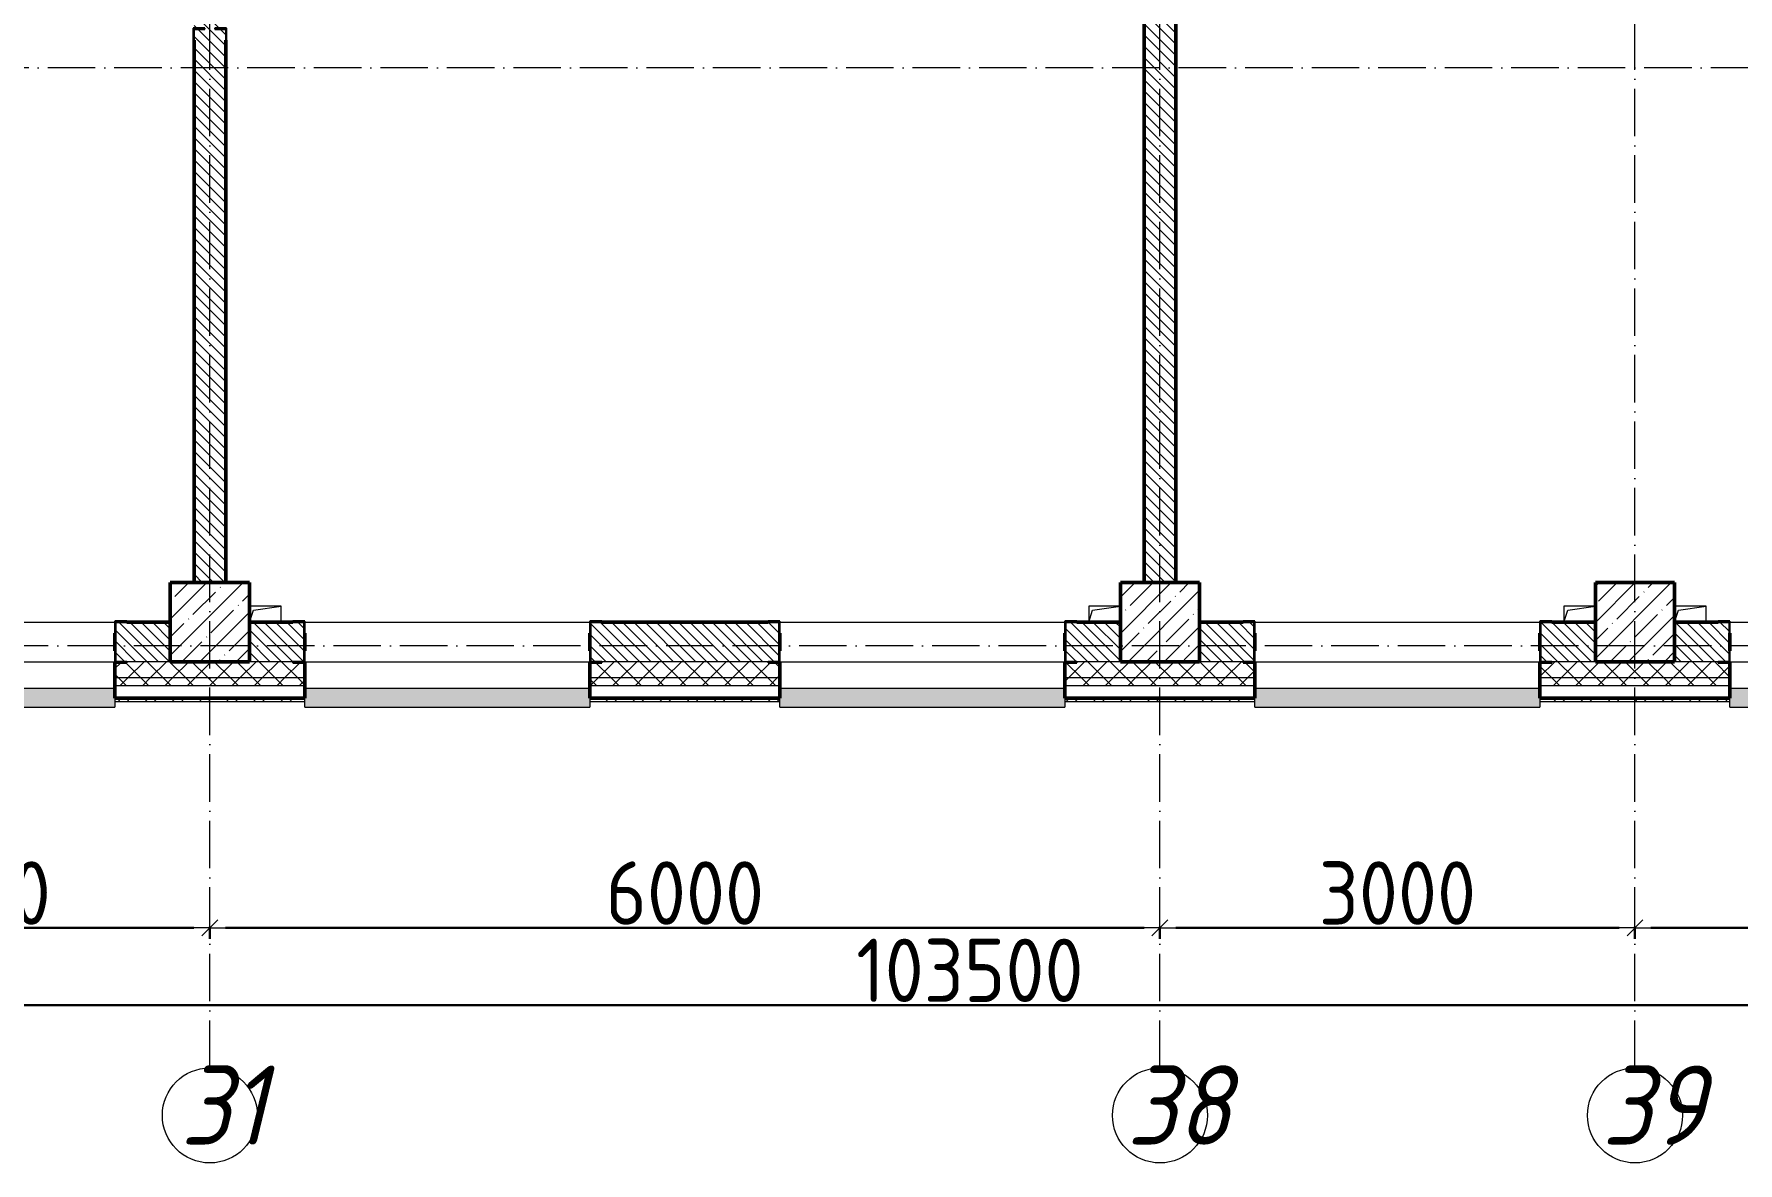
# Model space of a CAD drawing. Header units: millimetres. Extents: x -213536 to 1564669, y -45299 to 942238.
# Drawn here: x 587773 to 598533, y 566461 to 573588 of the extents above; entities that cross this region are included whole.
import ezdxf

# ---------------------------------------------------------------- set-up
doc = ezdxf.new("R2010")
doc.units = ezdxf.units.MM
doc.linetypes.add('50_200_ШТРИХ_1Т_ш5_п1_п1_', pattern=[700, 500, -100, 0, -100])
for name, color, linetype, lineweight in [('3.1) ЖБ окна 1.2 м', 102, 'Continuous', 30), ('A-____-____-DIMS', 7, 'Continuous', 9), ('A-GENM-____-MCUT', 7, 'Continuous', 25), ('A-GENM-____-OTLN', 7, 'Continuous', 9), ('A-GENM-____-OTLN-1', 7, 'Continuous', 25), ('A-GLAZ-____-OTLN', 7, 'Continuous', 9), ('A-WALL-____-MCUT-2', 7, 'Continuous', 50), ('A-WALL-____-MCUT-3', 7, 'Continuous', 9), ('A-WALL-____-OTLN', 7, 'Continuous', 9), ('A-WALL-____-PATT-1', 7, 'Continuous', 9), ('A-WALL-FNSH-MCUT-1', 7, 'Continuous', 9), ('S-COLS-____-MCUT', 7, 'Continuous', 50), ('S-COLS-____-OTLN', 7, 'Continuous', 9), ('S-GRID-____-IDEN', 7, 'Continuous', 9), ('S-GRID-____-OTLN-1', 7, '50_200_ШТРИХ_1Т_ш5_п1_п1_', 9)]:
    doc.layers.add(name, color=color, linetype=linetype, lineweight=lineweight)
doc.layers.add('A-GLAZ-____-OTLN-1', color=7, linetype='Continuous', lineweight=9, true_color=0xc0c0c0)
doc.styles.add('ISOCPEUR_I', font='isocpeui.ttf', dxfattribs={"width": 0.9, "height": 2.5})
doc.styles.add('СПДС', font='isocpeur.ttf', dxfattribs={"width": 0.9})
doc.dimstyles.new('Размера А3', dxfattribs={"dimtxt": 200, "dimasz": 100, "dimexe": 70, "dimexo": 100, "dimgap": 20, "dimtad": 1, "dimdec": 0, "dimrnd": 10, "dimzin": 0, "dimdsep": 46, "dimtxsty": 'СПДС', "dimblk": 'ARROWHEAD_6', "dimcen": 1, "dimclrd": 256, "dimclre": 256, "dimclrt": 256, "dimazin": 0, "dimtfac": 1, "dimtdec": 0, "dimtmove": 2, "dimatfit": 3, "dimfxl": 1, "dimtolj": 1, "dimtzin": 0, "dimarcsym": 0})
pattern_1 = [(135, (544282.637, 571544.04), (-35.35534, -35.35534), [])]
pattern_2 = [(45, (544282.64, 571544.04), (-70.71068, 70.71068), []), (135, (544282.64, 571544.04), (-70.71068, -70.71068), [])]

# ---------------------------------------------------------------- blocks, each defined once
blk = doc.blocks.new('BSC_Колонна _Прямоугольная - 500х500-V59-АР1_План отверстий 2 этажа в осях 1-64_А-ГГ')
at = {"layer": 'S-COLS-____-OTLN'}
h = blk.add_hatch(dxfattribs=at)
h.set_pattern_fill('FP_88', color=256, style=0, pattern_type=2)
h.set_pattern_definition([(45, (-50600, 1668.96), (-114.04925, 114.04925), []), (45, (-50485.95, 1668.96), (-114.04925, 114.04925), [201.613, -40.323, 3.353, -36.97])])
h.paths.add_polyline_path([(-250, -250), (250, -250), (250, 250), (-250, 250), (-250, -175)], flags=0)
at = {"layer": 'S-COLS-____-MCUT'}
for p, q in [((250, 250), (-250, 250)), ((-250, 250), (-250, -250)), ((250, -250), (250, 250)), ((-250, -250), (250, -250))]:
    blk.add_line(p, q, dxfattribs=at)
blk = doc.blocks.new('BSC_Колонна _Прямоугольная - 500х500-V61-АР1_План отверстий 2 этажа в осях 1-64_А-ГГ')
at = {"layer": 'S-COLS-____-OTLN'}
h = blk.add_hatch(dxfattribs=at)
h.set_pattern_fill('FP_90', color=256, style=0, pattern_type=2)
h.set_pattern_definition([(45, (-53600, 1668.96), (-114.04925, 114.04925), []), (45, (-53485.95, 1668.96), (-114.04925, 114.04925), [201.613, -40.323, 3.353, -36.97])])
h.paths.add_polyline_path([(-250, -250), (250, -250), (250, 250), (-250, 250)], flags=0)
at = {"layer": 'S-COLS-____-MCUT'}
for p, q in [((250, 250), (-250, 250)), ((-250, 250), (-250, -250)), ((250, -250), (250, 250)), ((-250, -250), (250, -250))]:
    blk.add_line(p, q, dxfattribs=at)
blk = doc.blocks.new('BSC_Колонна _Прямоугольная - 500х500-V89-АР1_План отверстий 2 этажа в осях 1-64_А-ГГ')
at = {"layer": 'S-COLS-____-OTLN'}
h = blk.add_hatch(dxfattribs=at)
h.set_pattern_fill('FP_118', color=256, style=0, pattern_type=2)
h.set_pattern_definition([(45, (-44600, 1668.96), (-114.04925, 114.04925), []), (45, (-44485.95, 1668.96), (-114.04925, 114.04925), [201.613, -40.323, 3.353, -36.97])])
h.paths.add_polyline_path([(-250, -250), (250, -250), (250, 250), (-250, 250)], flags=0)
at = {"layer": 'S-COLS-____-MCUT'}
for p, q in [((250, 250), (-250, 250)), ((-250, 250), (-250, -250)), ((250, -250), (250, 250)), ((-250, -250), (250, -250))]:
    blk.add_line(p, q, dxfattribs=at)
blk = doc.blocks.new('Фахверк_СКБ_Уголок - 250_2700-27497298-АР1_План отверстий 2 этажа в осях 1-64_А-ГГ')
at = {"layer": 'A-GENM-____-MCUT'}
for p, q in [((200, 181), (125, 181)), ((125, 181), (125, 106)), ((131, 106), (131, 175)), ((131, 175), (200, 175)), ((200, 175), (200, 181)), ((125, 106), (131, 106)), ((131, -6), (125, -6)), ((125, -6), (125, -81)), ((125, -81), (200, -81)), ((131, -75), (131, -6)), ((200, -75), (131, -75)), ((200, -81), (200, -75))]:
    blk.add_line(p, q, dxfattribs=at)
blk = doc.blocks.new('Фахверк_СКБ_Уголок - 200_3550-28267367-АР1_План отверстий 2 этажа в осях 1-64_А-ГГ')
at = {"layer": 'A-GENM-____-MCUT'}
for p, q in [((200, 156), (125, 156)), ((125, 156), (125, 81)), ((131, 81), (131, 150)), ((131, 150), (200, 150)), ((200, 150), (200, 156)), ((125, 81), (131, 81)), ((131, 19), (125, 19)), ((125, 19), (125, -56)), ((131, -50), (131, 19)), ((125, -56), (200, -56)), ((200, -50), (131, -50)), ((200, -56), (200, -50))]:
    blk.add_line(p, q, dxfattribs=at)
blk = doc.blocks.new('AR_Отверстие прямоугольное _в плите_ - AR_Отверстие прямоугольное _в плите_-30510712-АР1_План отверстий 2 этажа в осях 1-64_А-ГГ')
at = {"layer": 'A-GENM-____-OTLN'}
for p, q in [((100, 50), (-100, 50)), ((-100, -50), (-75, 25)), ((-75, 25), (100, 50)), ((100, -50), (100, 50))]:
    blk.add_line(p, q, dxfattribs=at)
blk = doc.blocks.new('AR_Отверстие прямоугольное _в плите_ - AR_Отверстие прямоугольное _в плите_-V161-АР1_План отверстий 2 этажа в осях 1-64_А-ГГ')
at = {"layer": 'A-GENM-____-OTLN'}
for p, q in [((100, 50), (-100, 50)), ((-100, 50), (-100, -50)), ((-100, -50), (-75, 25)), ((-75, 25), (100, 50))]:
    blk.add_line(p, q, dxfattribs=at)
blk = doc.blocks.new('Отлив_СКБ - Отлив витража_120_НВФ-31885688-АР1_План отверстий 2 этажа в осях 1-64_А-ГГ')
at = {"layer": 'A-GLAZ-____-OTLN-1'}
for points in [[(4113, -2), (4800, -2), (4800, 0), (0, 0), (0, -2), (2345, -2)], [(4113, -120), (4800, -120), (4800, -2), (0, -2), (0, -120), (2345, -120)]]:
    blk.add_hatch(color=256, dxfattribs=at).paths.add_polyline_path(points, flags=0)
at = {"layer": 'A-GLAZ-____-OTLN'}
for p, q in [((0, 0), (4800, 0)), ((4800, -2), (0, -2)), ((0, -120), (0, -83)), ((4800, -83), (4800, -120)), ((0, -120), (4800, -120))]:
    blk.add_line(p, q, dxfattribs=at)
blk = doc.blocks.new('Отлив_СКБ - Отлив витража_120_НВФ-V194-АР1_План отверстий 2 этажа в осях 1-64_А-ГГ')
at = {"layer": 'A-GLAZ-____-OTLN-1'}
for points in [[(1800, -2), (1800, 0), (0, 0), (0, -2), (1544, -2)], [(1544, -120), (1800, -120), (1800, -2), (0, -2), (0, -120)]]:
    blk.add_hatch(color=256, dxfattribs=at).paths.add_polyline_path(points, flags=0)
at = {"layer": 'A-GLAZ-____-OTLN'}
for p, q in [((0, 0), (1800, 0)), ((1800, -2), (0, -2)), ((0, -120), (0, -83)), ((1800, -83), (1800, -120)), ((0, -120), (1800, -120))]:
    blk.add_line(p, q, dxfattribs=at)
blk = doc.blocks.new('Ось сетки - Круг_Ø6_00__ISO-2_5_0_9K_-25732049-АР1_План отверстий 2 этажа в осях 1-64_А-ГГ')
at = {"layer": 'S-GRID-____-IDEN'}
blk.add_circle((0, 0), 3, dxfattribs=at)
blk = doc.blocks.new('ARROWHEAD_6')
at = {"color": 0, "linetype": 'Continuous'}
for p, q in [((0, 0), (-1, 0)), ((-0.5, -0.5), (0.5, 0.5))]:
    blk.add_line(p, q, dxfattribs=at)
blk = doc.blocks.new('*D5518')
at = {"layer": 'A-____-____-DIMS', "lineweight": -2, "transparency": 16777216}
for p, q in [((26008, 455423), (26008, 455347)), ((26108, 455417), (28908, 455417)), ((29008, 455423), (29008, 455347))]:
    blk.add_line(p, q, dxfattribs=at)
at = {"layer": 'Defpoints', "color": 0, "lineweight": 30, "transparency": 16777216}
for p in [(26008, 455523), (29008, 455523), (29008, 455417)]:
    blk.add_point(p, dxfattribs=at)
at = {"layer": 'A-____-____-DIMS', "lineweight": -2, "transparency": 16777216, "xscale": 100, "yscale": 100, "zscale": 100, "rotation": 180}
blk.add_blockref('ARROWHEAD_6', (26008, 455417), dxfattribs=at)
at = {"layer": 'A-____-____-DIMS', "lineweight": -2, "transparency": 16777216, "xscale": 100, "yscale": 100, "zscale": 100}
blk.add_blockref('ARROWHEAD_6', (29008, 455417), dxfattribs=at)
at = {"layer": 'A-____-____-DIMS', "transparency": 16777216, "insert": (27508, 455637), "char_height": 400, "attachment_point": 5, "style": 'СПДС'}
blk.add_mtext('\\A1;3000', dxfattribs=at)
blk = doc.blocks.new('*D5519')
at = {"layer": 'A-____-____-DIMS', "lineweight": -2, "transparency": 16777216}
for p, q in [((29008, 455423), (29008, 455347)), ((29108, 455417), (34908, 455417)), ((35008, 455423), (35008, 455347))]:
    blk.add_line(p, q, dxfattribs=at)
at = {"layer": 'Defpoints', "color": 0, "lineweight": 30, "transparency": 16777216}
for p in [(29008, 455523), (35008, 455523), (35008, 455417)]:
    blk.add_point(p, dxfattribs=at)
at = {"layer": 'A-____-____-DIMS', "lineweight": -2, "transparency": 16777216, "xscale": 100, "yscale": 100, "zscale": 100, "rotation": 180}
blk.add_blockref('ARROWHEAD_6', (29008, 455417), dxfattribs=at)
at = {"layer": 'A-____-____-DIMS', "lineweight": -2, "transparency": 16777216, "xscale": 100, "yscale": 100, "zscale": 100}
blk.add_blockref('ARROWHEAD_6', (35008, 455417), dxfattribs=at)
at = {"layer": 'A-____-____-DIMS', "transparency": 16777216, "insert": (32008, 455637), "char_height": 400, "attachment_point": 5, "style": 'СПДС'}
blk.add_mtext('\\A1;6000', dxfattribs=at)
blk = doc.blocks.new('*D5520')
at = {"layer": 'A-____-____-DIMS', "lineweight": -2, "transparency": 16777216}
for p, q in [((35008, 455423), (35008, 455347)), ((35108, 455417), (37908, 455417)), ((38008, 455423), (38008, 455347))]:
    blk.add_line(p, q, dxfattribs=at)
at = {"layer": 'Defpoints', "color": 0, "lineweight": 30, "transparency": 16777216}
for p in [(35008, 455523), (38008, 455523), (38008, 455417)]:
    blk.add_point(p, dxfattribs=at)
at = {"layer": 'A-____-____-DIMS', "lineweight": -2, "transparency": 16777216, "xscale": 100, "yscale": 100, "zscale": 100, "rotation": 180}
blk.add_blockref('ARROWHEAD_6', (35008, 455417), dxfattribs=at)
at = {"layer": 'A-____-____-DIMS', "lineweight": -2, "transparency": 16777216, "xscale": 100, "yscale": 100, "zscale": 100}
blk.add_blockref('ARROWHEAD_6', (38008, 455417), dxfattribs=at)
at = {"layer": 'A-____-____-DIMS', "transparency": 16777216, "insert": (36508, 455637), "char_height": 400, "attachment_point": 5, "style": 'СПДС'}
blk.add_mtext('\\A1;3000', dxfattribs=at)
blk = doc.blocks.new('*D5521')
at = {"layer": 'A-____-____-DIMS', "lineweight": -2, "transparency": 16777216}
for p, q in [((38008, 455423), (38008, 455347)), ((38108, 455417), (43908, 455417)), ((44008, 455423), (44008, 455347))]:
    blk.add_line(p, q, dxfattribs=at)
at = {"layer": 'Defpoints', "color": 0, "lineweight": 30, "transparency": 16777216}
for p in [(38008, 455523), (44008, 455523), (44008, 455417)]:
    blk.add_point(p, dxfattribs=at)
at = {"layer": 'A-____-____-DIMS', "lineweight": -2, "transparency": 16777216, "xscale": 100, "yscale": 100, "zscale": 100, "rotation": 180}
blk.add_blockref('ARROWHEAD_6', (38008, 455417), dxfattribs=at)
at = {"layer": 'A-____-____-DIMS', "lineweight": -2, "transparency": 16777216, "xscale": 100, "yscale": 100, "zscale": 100}
blk.add_blockref('ARROWHEAD_6', (44008, 455417), dxfattribs=at)
at = {"layer": 'A-____-____-DIMS', "transparency": 16777216, "insert": (41008, 455637), "char_height": 400, "attachment_point": 5, "style": 'СПДС'}
blk.add_mtext('\\A1;6000', dxfattribs=at)
blk = doc.blocks.new('*D5624')
at = {"layer": 'A-____-____-DIMS', "lineweight": -2, "transparency": 16777216}
for p, q in [((-17942, 454935), (-17942, 454859)), ((85558, 454935), (85558, 454859)), ((-17842, 454929), (85458, 454929))]:
    blk.add_line(p, q, dxfattribs=at)
at = {"layer": 'Defpoints', "color": 0, "lineweight": 30, "transparency": 16777216}
for p in [(-17942, 455035), (85558, 455035), (85558, 454929)]:
    blk.add_point(p, dxfattribs=at)
at = {"layer": 'A-____-____-DIMS', "lineweight": -2, "transparency": 16777216, "xscale": 100, "yscale": 100, "zscale": 100, "rotation": 180}
blk.add_blockref('ARROWHEAD_6', (-17942, 454929), dxfattribs=at)
at = {"layer": 'A-____-____-DIMS', "lineweight": -2, "transparency": 16777216, "xscale": 100, "yscale": 100, "zscale": 100}
blk.add_blockref('ARROWHEAD_6', (85558, 454929), dxfattribs=at)
at = {"layer": 'A-____-____-DIMS', "transparency": 16777216, "insert": (33808, 455149), "char_height": 400, "attachment_point": 5, "style": 'СПДС'}
blk.add_mtext('\\A1;103500', dxfattribs=at)
blk = doc.blocks.new('2этаж')
at = {"layer": 'S-GRID-____-OTLN-1', "color": 251, "ltscale": 0.6, "true_color": 0x636466}
for p, q in [((29008.3, 454533.3), (29008.3, 469166.5)), ((35008.3, 454533.3), (35008.3, 469166.5)), ((38008.3, 454533.3), (38008.3, 469166.5)), ((88359, 460847), (-20260.4, 460847)), ((88482.7, 457197), (-20260.4, 457197))]:
    blk.add_line(p, q, dxfattribs=at)
at = {"layer": 'S-GRID-____-IDEN', "char_height": 500, "attachment_point": 1, "style": 'ISOCPEUR_I'}
for s, insert, width in [('31', (28822.7, 454547.9), 346.329), ('38', (34798.8, 454547.9), 404.05), ('39', (37798.8, 454547.9), 404.05)]:
    blk.add_mtext(s, dxfattribs=dict(at, insert=insert, width=width))
at = {"layer": 'A-____-____-DIMS'}
for base, p1, p2, picture, middle in [((29008.3, 455417.4), (26008.3, 455523.5), (29008.3, 455523.5), '*D5518', (27508.3, 455637.4)), ((35008.3, 455417.4), (29008.3, 455523.5), (35008.3, 455523.5), '*D5519', (32008.3, 455637.4)), ((38008.3, 455417.4), (35008.3, 455523.5), (38008.3, 455523.5), '*D5520', (36508.3, 455637.4)), ((44008.3, 455417.4), (38008.3, 455523.5), (44008.3, 455523.5), '*D5521', (41008.3, 455637.4)), ((85558.3, 454929.2), (-17941.7, 455035.3), (85558.3, 455035.3), '*D5624', (33808.3, 455149.2))]:
    dim = blk.add_linear_dim(base=base, p1=p1, p2=p2, dimstyle='Размера А3', override={"dimtxt": 400}, dxfattribs=at)
    dim.commit()
    dim.dimension.update_dxf_attribs({"geometry": picture, "text_midpoint": middle})

msp = doc.modelspace()

# ---------------------------------------------------------------- hatches: boundary and pattern name
at = {"layer": 'A-WALL-____-PATT-1'}
h = msp.add_hatch(dxfattribs=at)
h.set_pattern_fill('FP_6', color=256, style=0, pattern_type=2)
h.set_pattern_definition(pattern_1)
h.paths.add_polyline_path([(588782.6, 570125.1), (588982.6, 570125.1), (588982.6, 573619.1), (588913.6, 573619.1), (588913.6, 573625.1), (588982.6, 573625.1), (588982.6, 577125.1), (588782.6, 577125.1), (588782.6, 573625.1), (588851.6, 573625.1), (588851.6, 573619.1), (588782.6, 573619.1), (588782.6, 570560)], flags=0)
h = msp.add_hatch(dxfattribs=at)
h.set_pattern_fill('FP_6', color=256, style=0, pattern_type=2)
h.set_pattern_definition(pattern_1)
h.paths.add_polyline_path([(594782.6, 570125.1), (594982.6, 570125.1), (594982.4, 575569.1), (594913.6, 575569.1), (594913.6, 575575.1), (594851.6, 575575.1), (594851.6, 575569.1), (594782.6, 575569.1), (594782.6, 570560)], flags=0)
h.paths.add_polyline_path([(594913.6, 576725.1), (594913.6, 576731.1), (594982.6, 576731.1), (594982.6, 577125.1), (594782.6, 577125.1), (594782.6, 576731.1), (594851.6, 576731.1), (594851.6, 576725.1)], flags=0)
h = msp.add_hatch(dxfattribs=at)
h.set_pattern_fill('FP_6', color=256, style=0, pattern_type=2)
h.set_pattern_definition(pattern_1)
h.paths.add_polyline_path([(588632.6, 569625.1), (588632.6, 569875.1), (588288.6, 569875.1), (588288.6, 569806.1), (588282.6, 569806.1), (588282.6, 569694.1), (588288.6, 569694.1), (588288.6, 569625.1), (588455.6, 569625.1)], flags=0)
h.paths.add_polyline_path([(586476.6, 569625.1), (586476.6, 569694.1), (586482.6, 569694.1), (586482.6, 569806.1), (586476.6, 569806.1), (586476.6, 569875.1), (586132.6, 569875.1), (586132.6, 569625.1), (586407.6, 569625.1)], flags=0)
h = msp.add_hatch(dxfattribs=at)
h.set_pattern_fill('FP_6', color=256, style=0, pattern_type=2)
h.set_pattern_definition(pattern_1)
h.paths.add_polyline_path([(594357.6, 569625.1), (594632.6, 569625.1), (594632.6, 569875.1), (594288.6, 569875.1), (594288.6, 569806.1), (594282.6, 569806.1), (594282.6, 569694.1), (594288.6, 569694.1), (594288.6, 569625.1)], flags=0)
h.paths.add_polyline_path([(591990.5, 569625.1), (592476.6, 569625.1), (592476.6, 569694.1), (592482.6, 569694.1), (592482.6, 569806.1), (592476.6, 569806.1), (592476.6, 569875.1), (591288.6, 569875.1), (591288.6, 569806.1), (591282.6, 569806.1), (591282.6, 569694.1), (591288.6, 569694.1), (591288.6, 569625.1), (591357.6, 569625.1)], flags=0)
h.paths.add_polyline_path([(589476.6, 569625.1), (589476.6, 569694.1), (589482.6, 569694.1), (589482.6, 569806.1), (589476.6, 569806.1), (589476.6, 569875.1), (589132.6, 569875.1), (589132.6, 569625.1), (589407.6, 569625.1)], flags=0)
h = msp.add_hatch(dxfattribs=at)
h.set_pattern_fill('FP_6', color=256, style=0, pattern_type=2)
h.set_pattern_definition(pattern_1)
h.paths.add_polyline_path([(597357.6, 569625.1), (597632.6, 569625.1), (597632.6, 569875.1), (597288.6, 569875.1), (597288.6, 569806.1), (597282.6, 569806.1), (597282.6, 569694.1), (597288.6, 569694.1), (597288.6, 569625.1), (597292.9, 569625.1)], flags=0)
h.paths.add_polyline_path([(595407.6, 569625.1), (595476.6, 569625.1), (595476.6, 569694.1), (595482.6, 569694.1), (595482.6, 569806.1), (595476.6, 569806.1), (595476.6, 569875.1), (595132.6, 569875.1), (595132.6, 569625.1)], flags=0)
h = msp.add_hatch(dxfattribs=at)
h.set_pattern_fill('FP_6', color=256, style=0, pattern_type=2)
h.set_pattern_definition(pattern_1)
h.paths.add_polyline_path([(603479, 569625.1), (603632.6, 569625.1), (603632.6, 569875.1), (603288.6, 569875.1), (603288.6, 569806.1), (603282.6, 569806.1), (603282.6, 569694.1), (603288.6, 569694.1), (603288.6, 569625.1), (603357.6, 569625.1)], flags=0)
h.paths.add_polyline_path([(598407.6, 569625.1), (598476.6, 569625.1), (598476.6, 569694.1), (598482.6, 569694.1), (598482.6, 569806.1), (598476.6, 569806.1), (598476.6, 569875.1), (598132.6, 569875.1), (598132.6, 569625.1), (598176.6, 569625.1)], flags=0)
h = msp.add_hatch(dxfattribs=at)
h.set_pattern_fill('FP_1', color=256, style=0, pattern_type=2)
h.set_pattern_definition(pattern_2)
h.paths.add_polyline_path([(645532.6, 569525.1), (645532.6, 569625.1), (636507.6, 569625.1), (636507.6, 569619.1), (636432.6, 569619.1), (636432.6, 569525.1), (645032.6, 569525.1)], flags=0)
h.paths.add_polyline_path([(634632.6, 569525.1), (634632.6, 569619.1), (634557.6, 569619.1), (634557.6, 569625.1), (626682.6, 569625.1), (626682.6, 569525.1), (634409.6, 569525.1)], flags=0)
h.paths.add_polyline_path([(625182.6, 569525.1), (625682.6, 569525.1), (625682.6, 569625.1), (624557.6, 569625.1), (624557.6, 569619.1), (624482.6, 569619.1), (624482.6, 569525.1), (624557.6, 569525.1)], flags=0)
h.paths.add_polyline_path([(615282.6, 569525.1), (616682.6, 569525.1), (616682.6, 569625.1), (615357.6, 569625.1), (615357.6, 569619.1), (615282.6, 569619.1)], flags=0)
h.paths.add_polyline_path([(613132.6, 569525.1), (613482.6, 569525.1), (613482.6, 569619.1), (613407.6, 569619.1), (613407.6, 569625.1), (612357.6, 569625.1), (612357.6, 569619.1), (612282.6, 569619.1), (612282.6, 569525.1), (612632.6, 569525.1)], flags=0)
h.paths.add_polyline_path([(610482.3, 569525.1), (610482.3, 569619.1), (610407.6, 569619.1), (610407.6, 569625.1), (609357.6, 569625.1), (609357.6, 569619.1), (609282.6, 569619.1), (609282.6, 569525.1), (609665.1, 569525.1)], flags=0)
h.paths.add_polyline_path([(607482.6, 569525.1), (607482.6, 569619.1), (607407.6, 569619.1), (607407.6, 569625.1), (606357.6, 569625.1), (606357.6, 569619.1), (606282.6, 569619.1), (606282.6, 569525.1), (607013.9, 569525.1)], flags=0)
h.paths.add_polyline_path([(603632.6, 569525.1), (604482.6, 569525.1), (604482.6, 569619.1), (604407.6, 569619.1), (604407.6, 569625.1), (603357.6, 569625.1), (603357.6, 569619.1), (603282.6, 569619.1), (603282.6, 569525.1), (603479, 569525.1)], flags=0)
h.paths.add_polyline_path([(598176.6, 569525.1), (598482.6, 569525.1), (598482.6, 569619.1), (598407.6, 569619.1), (598407.6, 569625.1), (597357.6, 569625.1), (597357.6, 569619.1), (597282.6, 569619.1), (597282.6, 569525.1), (598132.6, 569525.1)], flags=0)
h.paths.add_polyline_path([(594282.6, 569525.1), (595482.6, 569525.1), (595482.6, 569619.1), (595407.6, 569619.1), (595407.6, 569625.1), (594357.6, 569625.1), (594357.6, 569619.1), (594282.6, 569619.1)], flags=0)
h.paths.add_polyline_path([(591990.5, 569525.1), (592482.6, 569525.1), (592482.6, 569619.1), (592407.6, 569619.1), (592407.6, 569625.1), (591357.6, 569625.1), (591357.6, 569619.1), (591282.6, 569619.1), (591282.6, 569525.1), (591357.6, 569525.1)], flags=0)
h.paths.add_polyline_path([(589339.3, 569525.1), (589482.6, 569525.1), (589482.6, 569619.1), (589407.6, 569619.1), (589407.6, 569625.1), (588357.6, 569625.1), (588357.6, 569619.1), (588282.6, 569619.1), (588282.6, 569525.1), (589132.6, 569525.1)], flags=0)
h.paths.add_polyline_path([(586482.6, 569525.1), (586482.6, 569619.1), (586407.6, 569619.1), (586407.6, 569625.1), (585357.6, 569625.1), (585357.6, 569619.1), (585282.6, 569619.1), (585282.6, 569525.1), (586407.6, 569525.1)], flags=0)
h.paths.add_polyline_path([(583482.6, 569525.1), (583482.6, 569619.1), (583407.6, 569619.7), (583407.6, 569625.1), (582082.6, 569625.1), (582082.6, 569525.1), (583476.6, 569525.1)], flags=0)
h.paths.add_polyline_path([(579082.6, 569525.1), (580282.6, 569525.1), (580282.6, 569619.1), (580207.6, 569619.1), (580207.6, 569625.1), (579082.6, 569625.1)], flags=0)
h.paths.add_polyline_path([(577276.6, 569525.1), (577282.6, 569525.1), (577282.6, 569619.1), (577207.6, 569619.1), (577207.6, 569625.1), (576157.6, 569625.1), (576157.6, 569619.1), (576082.6, 569619.1), (576083.3, 569525.1), (577207.6, 569525.1)], flags=0)
h.paths.add_polyline_path([(574207.6, 569525.1), (574282.6, 569525.1), (574282.6, 569619.1), (574207.6, 569619.1), (574207.6, 569625.1), (573082.6, 569625.1), (573082.6, 569525.1), (573582.6, 569525.1)], flags=0)
h.paths.add_polyline_path([(570582.6, 569525.1), (571282.6, 569525.1), (571282.6, 569619.1), (571207.6, 569619.1), (571207.6, 569625.1), (570082.6, 569625.1), (570082.6, 569525.1)], flags=0)
h.paths.add_polyline_path([(568282.6, 569525.1), (568282.6, 569619.1), (568207.6, 569619.1), (568207.6, 569625.1), (567157.6, 569625.1), (567157.6, 569619.1), (567082.6, 569619.1), (567082.6, 569525.1), (567246, 569525.1)], flags=0)
h.paths.add_polyline_path([(565207.6, 569525.1), (565282.6, 569525.1), (565282.6, 569619.1), (565207.6, 569619.1), (565207.6, 569625.1), (564082.6, 569625.1), (564082.6, 569525.1), (564594.8, 569525.1)], flags=0)
h.paths.add_polyline_path([(561082.6, 569525.1), (562282.6, 569525.1), (562282.6, 569619.1), (562207.6, 569619.1), (562207.6, 569625.1), (561082.6, 569625.1)], flags=0)
h.paths.add_polyline_path([(559282.6, 569525.1), (559282.6, 569619.1), (559207.6, 569619.1), (559207.6, 569625.1), (558157.6, 569625.1), (558157.6, 569619.1), (558082.6, 569619.1), (558082.6, 569525.1), (559182.6, 569525.1)], flags=0)
h.paths.add_polyline_path([(557082.6, 569525.1), (557082.6, 569619.1), (557007.6, 569619.1), (557007.6, 569625.1), (551757.6, 569625.1), (551757.6, 569619.1), (551682.6, 569619.1), (551682.6, 569525.1), (556641.2, 569525.1)], flags=0)
h.paths.add_polyline_path([(549582.6, 569525.1), (550682.6, 569525.1), (550682.6, 569619.1), (550607.6, 569619.1), (550607.6, 569625.1), (541832.6, 569625.1), (541832.6, 569525.1), (549571.3, 569525.1)], flags=0)
h = msp.add_hatch(dxfattribs=at)
h.set_pattern_fill('FP_1', color=256, style=0, pattern_type=2)
h.set_pattern_definition(pattern_2)
h.paths.add_polyline_path([(645532.6, 569475.1), (645632.6, 569475.1), (645632.6, 569525.1), (636432.6, 569525.1), (636432.6, 569475.1), (645014.4, 569475.1)], flags=0)
h.paths.add_polyline_path([(633525.9, 569475.1), (634632.6, 569475.1), (634632.6, 569525.1), (626682.6, 569525.1), (626682.6, 569475.1), (632642.2, 569475.1)], flags=0)
h.paths.add_polyline_path([(624482.6, 569475.1), (625682.6, 569475.1), (625682.6, 569525.1), (624482.6, 569525.1)], flags=0)
h.paths.add_polyline_path([(616682.6, 569475.1), (616682.6, 569525.1), (615282.6, 569525.1), (615282.6, 569475.1), (615851.3, 569475.1)], flags=0)
h.paths.add_polyline_path([(613482.6, 569475.1), (613482.6, 569525.1), (612282.6, 569525.1), (612282.6, 569475.1), (613200.1, 569475.1)], flags=0)
h.paths.add_polyline_path([(609665.1, 569475.1), (610482.3, 569475.1), (610482.3, 569525.1), (609282.6, 569525.1), (609282.6, 569475.1)], flags=0)
h.paths.add_polyline_path([(607482.6, 569475.1), (607482.6, 569525.1), (606282.6, 569525.1), (606282.6, 569475.1), (607013.9, 569475.1)], flags=0)
h.paths.add_polyline_path([(604362.7, 569475.1), (604482.6, 569475.1), (604482.6, 569525.1), (603282.6, 569525.1), (603282.6, 569475.1), (603479, 569475.1)], flags=0)
h.paths.add_polyline_path([(598482.6, 569475.1), (598482.6, 569525.1), (597282.6, 569525.1), (597282.6, 569475.1), (598176.6, 569475.1)], flags=0)
h.paths.add_polyline_path([(595482.6, 569475.1), (595482.6, 569525.1), (594282.6, 569525.1), (594282.6, 569475.1), (594641.7, 569475.1)], flags=0)
h.paths.add_polyline_path([(591282.6, 569475.1), (592482.6, 569475.1), (592482.6, 569525.1), (591282.6, 569525.1)], flags=0)
h.paths.add_polyline_path([(589339.3, 569475.1), (589482.6, 569475.1), (589482.6, 569525.1), (588282.6, 569525.1), (588282.6, 569475.1), (588455.6, 569475.1)], flags=0)
h.paths.add_polyline_path([(586482.6, 569475.1), (586482.6, 569525.1), (585282.6, 569525.1), (585282.6, 569475.1), (585804.4, 569475.1)], flags=0)
h.paths.add_polyline_path([(583153.2, 569475.1), (583482.6, 569475.1), (583482.6, 569525.1), (582082.6, 569525.1), (582082.6, 569475.1), (582269.4, 569475.1)], flags=0)
h.paths.add_polyline_path([(580282.6, 569475.1), (580282.6, 569525.1), (579082.6, 569525.1), (579082.6, 569475.1), (579618.2, 569475.1)], flags=0)
h.paths.add_polyline_path([(577282.6, 569475.1), (577282.6, 569525.1), (576082.6, 569525.1), (576083.3, 569475.1)], flags=0)
h.paths.add_polyline_path([(574282.6, 569475.1), (574282.6, 569525.1), (573082.6, 569525.1), (573082.6, 569475.1)], flags=0)
h.paths.add_polyline_path([(570082.6, 569475.1), (571282.6, 569475.1), (571282.6, 569525.1), (570082.6, 569525.1)], flags=0)
h.paths.add_polyline_path([(568282.6, 569475.1), (568282.6, 569525.1), (567082.6, 569525.1), (567082.6, 569475.1), (567246, 569475.1)], flags=0)
h.paths.add_polyline_path([(565282.6, 569475.1), (565282.6, 569525.1), (564082.6, 569525.1), (564082.6, 569475.1), (564594.8, 569475.1)], flags=0)
h.paths.add_polyline_path([(562282.6, 569475.1), (562282.6, 569525.1), (561082.6, 569525.1), (561082.6, 569475.1), (561943.6, 569475.1)], flags=0)
h.paths.add_polyline_path([(559282.6, 569475.1), (559282.6, 569525.1), (558082.6, 569525.1), (558082.6, 569475.1), (558408.7, 569475.1)], flags=0)
h.paths.add_polyline_path([(557082.6, 569475.1), (557082.6, 569525.1), (551682.6, 569525.1), (551682.6, 569475.1), (556641.2, 569475.1)], flags=0)
h.paths.add_polyline_path([(550682.6, 569475.1), (550682.6, 569525.1), (541732.6, 569525.1), (541732.6, 569475.1), (549571.3, 569475.1)], flags=0)
h = msp.add_hatch(dxfattribs=at)
h.set_pattern_fill('FP_3', color=256, style=0, pattern_type=2)
h.set_pattern_definition([(45, (544282.64, 571544.04), (-85.53659, 85.53659), []), (45, (544339.66, 571544.04), (-85.53659, 85.53659), [])])
h.paths.add_polyline_path([(615851.3, 569375.1), (616147.6, 569375.1), (616147.6, 569395.1), (615283.6, 569395.1), (615283.6, 569375.1)], flags=0)
h.paths.add_polyline_path([(613200.1, 569375.1), (613482.6, 569375.1), (613482.6, 569395.1), (612282.6, 569395.1), (612282.6, 569375.1), (612316.3, 569375.1)], flags=0)
h.paths.add_polyline_path([(610482.3, 569375.1), (610482.3, 569395.1), (609282.6, 569395.1), (609282.6, 569375.1), (609665.1, 569375.1)], flags=0)
h.paths.add_polyline_path([(606283.6, 569375.1), (607482.6, 569375.1), (607482.6, 569395.1), (606283.6, 569395.1)], flags=0)
h.paths.add_polyline_path([(604362.7, 569375.1), (604482.6, 569375.1), (604482.6, 569395.1), (603282.6, 569395.1), (603282.6, 569375.1), (603479, 569375.1)], flags=0)
h.paths.add_polyline_path([(597292.9, 569375.1), (598482.6, 569375.1), (598482.6, 569395.1), (597282.6, 569395.1), (597282.6, 569375.1)], flags=0)
h.paths.add_polyline_path([(595482.6, 569375.1), (595482.6, 569395.1), (594282.6, 569395.1), (594282.6, 569375.1), (594641.7, 569375.1)], flags=0)
h.paths.add_polyline_path([(591990.5, 569375.1), (592482.6, 569375.1), (592482.6, 569395.1), (591282.6, 569395.1), (591282.6, 569375.1)], flags=0)
h.paths.add_polyline_path([(589339.3, 569375.1), (589482.6, 569375.1), (589482.6, 569395.1), (588282.6, 569395.1), (588282.6, 569375.1), (588455.6, 569375.1)], flags=0)
h.paths.add_polyline_path([(585804.4, 569375.1), (586482.6, 569375.1), (586482.6, 569395.1), (585282.6, 569395.1), (585282.6, 569375.1)], flags=0)
h.paths.add_polyline_path([(583153.2, 569375.1), (583482.6, 569375.1), (583482.6, 569395.1), (582617.6, 569395.1), (582617.6, 569375.1)], flags=0)

# ---------------------------------------------------------------- linework, layer by layer
at = {"layer": 'A-WALL-____-MCUT-2'}
for p, q in [((594782.6, 575500.1), (594782.6, 570125.1)), ((594982.6, 570125.1), (594982.6, 575500.1)), ((588782.6, 573550.1), (588782.6, 570125.1)), ((588982.6, 570125.1), (588982.6, 573550.1)), ((588632.6, 569875.1), (588357.6, 569875.1)), ((589407.6, 569875.1), (589132.6, 569875.1)), ((592407.6, 569875.1), (591357.6, 569875.1)), ((594632.6, 569875.1), (594357.6, 569875.1)), ((595407.6, 569875.1), (595132.6, 569875.1)), ((597632.6, 569875.1), (597357.6, 569875.1)), ((598407.6, 569875.1), (598132.6, 569875.1)), ((588282.6, 569806.1), (588282.6, 569694.1)), ((589482.6, 569694.1), (589482.6, 569806.1)), ((591282.6, 569806.1), (591282.6, 569694.1)), ((592482.6, 569694.1), (592482.6, 569806.1)), ((594282.6, 569806.1), (594282.6, 569694.1)), ((595482.6, 569694.1), (595482.6, 569806.1)), ((597282.6, 569806.1), (597282.6, 569694.1)), ((598482.6, 569694.1), (598482.6, 569806.1)), ((588282.6, 569619.1), (588282.6, 569395.1)), ((589482.6, 569395.1), (589482.6, 569619.1)), ((591282.6, 569619.1), (591282.6, 569395.1)), ((592482.6, 569395.1), (592482.6, 569619.1)), ((594282.6, 569619.1), (594282.6, 569395.1)), ((595482.6, 569395.1), (595482.6, 569619.1)), ((597282.6, 569619.1), (597282.6, 569395.1)), ((598482.6, 569395.1), (598482.6, 569619.1)), ((588282.6, 569395.1), (589482.6, 569395.1)), ((591282.6, 569395.1), (592482.6, 569395.1)), ((594282.6, 569395.1), (595482.6, 569395.1)), ((597282.6, 569395.1), (598482.6, 569395.1))]:
    msp.add_line(p, q, dxfattribs=at)
at = {"layer": 'A-WALL-____-MCUT-3'}
for p, q in [((588632.6, 569625.1), (588357.6, 569625.1)), ((589407.6, 569625.1), (589132.6, 569625.1)), ((592407.6, 569625.1), (591357.6, 569625.1)), ((594632.6, 569625.1), (594357.6, 569625.1)), ((595407.6, 569625.1), (595132.6, 569625.1)), ((597632.6, 569625.1), (597357.6, 569625.1)), ((598407.6, 569625.1), (598132.6, 569625.1)), ((588282.6, 569525.1), (589482.6, 569525.1)), ((588282.6, 569475.1), (589482.6, 569475.1)), ((591282.6, 569525.1), (592482.6, 569525.1)), ((591282.6, 569475.1), (592482.6, 569475.1)), ((594282.6, 569525.1), (595482.6, 569525.1)), ((594282.6, 569475.1), (595482.6, 569475.1)), ((597282.6, 569525.1), (598482.6, 569525.1)), ((597282.6, 569475.1), (598482.6, 569475.1))]:
    msp.add_line(p, q, dxfattribs=at)
at = {"layer": 'A-WALL-____-OTLN'}
for p, q in [((586482.6, 569875.1), (588282.6, 569875.1)), ((589482.6, 569875.1), (591282.6, 569875.1)), ((592482.6, 569875.1), (594282.6, 569875.1)), ((595482.6, 569875.1), (597282.6, 569875.1)), ((598482.6, 569875.1), (603282.6, 569875.1)), ((586482.6, 569625.1), (588282.6, 569625.1)), ((589482.6, 569625.1), (591282.6, 569625.1)), ((592482.6, 569625.1), (594282.6, 569625.1)), ((595482.6, 569625.1), (597282.6, 569625.1)), ((598482.6, 569625.1), (603282.6, 569625.1))]:
    msp.add_line(p, q, dxfattribs=at)
at = {"layer": 'A-WALL-FNSH-MCUT-1'}
for p, q in [((588282.6, 569395.1), (588282.6, 569375.1)), ((588282.6, 569375.1), (589482.6, 569375.1)), ((589482.6, 569375.1), (589482.6, 569395.1)), ((591282.6, 569395.1), (591282.6, 569375.1)), ((591282.6, 569375.1), (592482.6, 569375.1)), ((592482.6, 569375.1), (592482.6, 569395.1)), ((592482.6, 569395.1), (592482.6, 569395.1)), ((594282.6, 569395.1), (594282.6, 569375.1)), ((594282.6, 569375.1), (595482.6, 569375.1)), ((595482.6, 569375.1), (595482.6, 569395.1)), ((595482.6, 569395.1), (595482.6, 569395.1)), ((597282.6, 569395.1), (597282.6, 569375.1)), ((597282.6, 569375.1), (598482.6, 569375.1)), ((598482.6, 569375.1), (598482.6, 569395.1)), ((598482.6, 569395.1), (598482.6, 569395.1))]:
    msp.add_line(p, q, dxfattribs=at)

# ---------------------------------------------------------------- block references
at = {"layer": '3.1) ЖБ окна 1.2 м'}
msp.add_blockref('2этаж', (559874.3, 112528.1), dxfattribs=at)
at = {"layer": 'A-GENM-____-OTLN'}
for name, p in [('AR_Отверстие прямоугольное _в плите_ - AR_Отверстие прямоугольное _в плите_-30510712-АР1_План отверстий 2 этажа в осях 1-64_А-ГГ', (589232.6, 569925.1)), ('AR_Отверстие прямоугольное _в плите_ - AR_Отверстие прямоугольное _в плите_-V161-АР1_План отверстий 2 этажа в осях 1-64_А-ГГ', (594532.6, 569925.1)), ('AR_Отверстие прямоугольное _в плите_ - AR_Отверстие прямоугольное _в плите_-V161-АР1_План отверстий 2 этажа в осях 1-64_А-ГГ', (597532.6, 569925.1)), ('AR_Отверстие прямоугольное _в плите_ - AR_Отверстие прямоугольное _в плите_-30510712-АР1_План отверстий 2 этажа в осях 1-64_А-ГГ', (598232.6, 569925.1))]:
    msp.add_blockref(name, p, dxfattribs=at)
at = {"layer": 'A-GENM-____-OTLN-1'}
for name, p, rotation in [('Фахверк_СКБ_Уголок - 200_3550-28267367-АР1_План отверстий 2 этажа в осях 1-64_А-ГГ', (588832.6, 573750.1), 269.9999999999999), ('Фахверк_СКБ_Уголок - 250_2700-27497298-АР1_План отверстий 2 этажа в осях 1-64_А-ГГ', (589607.6, 569800.1), 180), ('Фахверк_СКБ_Уголок - 250_2700-27497298-АР1_План отверстий 2 этажа в осях 1-64_А-ГГ', (592607.6, 569800.1), 180), ('Фахверк_СКБ_Уголок - 250_2700-27497298-АР1_План отверстий 2 этажа в осях 1-64_А-ГГ', (595607.6, 569800.1), 180), ('Фахверк_СКБ_Уголок - 250_2700-27497298-АР1_План отверстий 2 этажа в осях 1-64_А-ГГ', (598607.6, 569800.1), 180)]:
    msp.add_blockref(name, p, dxfattribs=dict(at, rotation=rotation))
for p in [(588157.6, 569700.1), (591157.6, 569700.1), (594157.6, 569700.1), (597157.6, 569700.1)]:
    msp.add_blockref('Фахверк_СКБ_Уголок - 250_2700-27497298-АР1_План отверстий 2 этажа в осях 1-64_А-ГГ', p, dxfattribs=at)
at = {"layer": 'A-GLAZ-____-OTLN'}
for name, p in [('Отлив_СКБ - Отлив витража_120_НВФ-V194-АР1_План отверстий 2 этажа в осях 1-64_А-ГГ', (586482.6, 569458.1)), ('Отлив_СКБ - Отлив витража_120_НВФ-V194-АР1_План отверстий 2 этажа в осях 1-64_А-ГГ', (589482.6, 569458.1)), ('Отлив_СКБ - Отлив витража_120_НВФ-V194-АР1_План отверстий 2 этажа в осях 1-64_А-ГГ', (592482.6, 569458.1)), ('Отлив_СКБ - Отлив витража_120_НВФ-V194-АР1_План отверстий 2 этажа в осях 1-64_А-ГГ', (595482.6, 569458.1)), ('Отлив_СКБ - Отлив витража_120_НВФ-31885688-АР1_План отверстий 2 этажа в осях 1-64_А-ГГ', (598482.6, 569458.1))]:
    msp.add_blockref(name, p, dxfattribs=at)
at = {"layer": 'S-COLS-____-OTLN'}
for name, p in [('BSC_Колонна _Прямоугольная - 500х500-V89-АР1_План отверстий 2 этажа в осях 1-64_А-ГГ', (588882.6, 569875.1)), ('BSC_Колонна _Прямоугольная - 500х500-V59-АР1_План отверстий 2 этажа в осях 1-64_А-ГГ', (594882.6, 569875.1)), ('BSC_Колонна _Прямоугольная - 500х500-V61-АР1_План отверстий 2 этажа в осях 1-64_А-ГГ', (597882.6, 569875.1))]:
    msp.add_blockref(name, p, dxfattribs=at)
at = {"layer": 'S-GRID-____-IDEN', "xscale": 99.99999999999993, "yscale": 99.99999999999993, "zscale": 99.99999999999993}
for p in [(588882.6, 566761.4), (594882.6, 566761.4), (597882.6, 566761.4)]:
    msp.add_blockref('Ось сетки - Круг_Ø6_00__ISO-2_5_0_9K_-25732049-АР1_План отверстий 2 этажа в осях 1-64_А-ГГ', p, dxfattribs=at)

doc.saveas('drawing.dxf')
